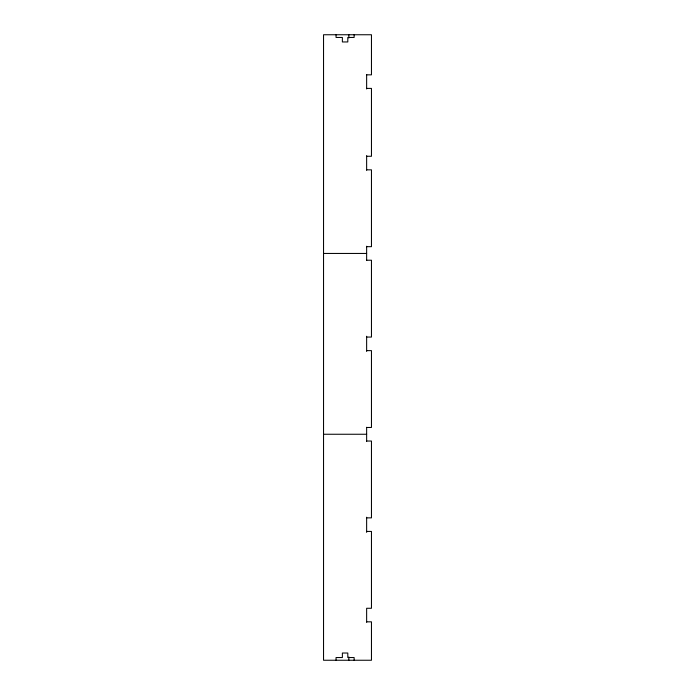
<?xml version="1.0" encoding="UTF-8"?>
<svg xmlns="http://www.w3.org/2000/svg" width="695" height="695" viewBox="0 0 695 695"><rect width="100%" height="100%" fill="white"/><g stroke="black" fill="none" stroke-linecap="round" stroke-linejoin="round"><path stroke-width="1.04" d="M366.639 74.843L371.46 74.843L371.46 34.75L323.54 34.75L323.54 660.25L371.46 660.25L371.46 621.834L366.639 621.834M366.639 88.404L371.46 88.404L371.46 156.271L366.639 156.271M366.639 169.832L371.46 169.832L371.46 246.673L366.639 246.673M323.54 253.449L366.639 253.449M366.639 260.225L371.46 260.225L371.46 337.066L366.639 337.066M366.639 350.628L371.46 350.628L371.46 427.468L366.639 427.468M323.54 434.253L366.639 434.253M366.639 441.03L371.46 441.03L371.46 517.871L366.639 517.871M366.639 531.432L371.46 531.432L371.46 608.273L366.639 608.273L366.639 622.329M366.639 74.495L366.639 88.977M366.639 155.619L366.639 170.318M366.639 246.239L366.639 260.547M366.639 336.258L366.639 351.435M366.639 427.286L366.639 441.368M366.639 517.219L366.639 532.387M354.129 34.75L354.129 37.46L347.804 37.46L347.804 41.952L342.374 41.952L342.374 37.46L336.05 37.46L336.05 34.75M354.129 660.25L354.129 657.539L347.804 657.539L347.804 653.022L342.374 653.022L342.374 657.539L336.05 657.539L336.05 660.25M348.855 34.75L348.855 37.999M348.855 656.992L348.855 660.25"/></g></svg>
